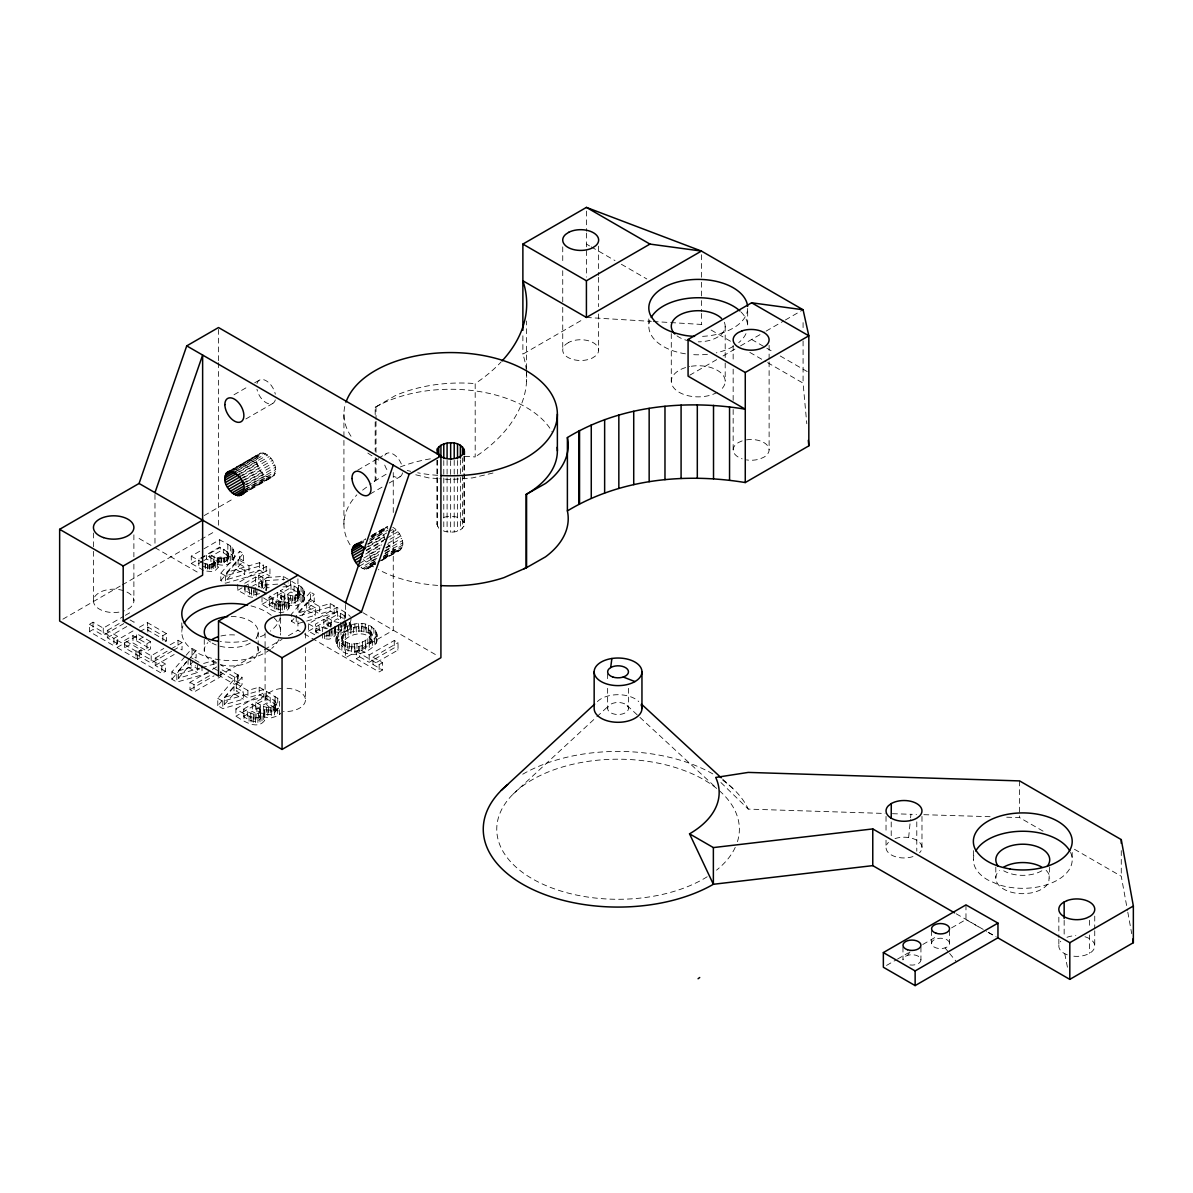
<?xml version="1.0" encoding="UTF-8"?>
<svg xmlns="http://www.w3.org/2000/svg" width="1193" height="1193" viewBox="0 0 1193 1193"><rect width="100%" height="100%" fill="white"/><g stroke="black" fill="none" stroke-linecap="round" stroke-linejoin="round"><path stroke-width="0.75" stroke-dasharray="5 3.75" d="M376.019 459.797L376.019 479.974L369.934 484.641M376.019 452.46L376.019 421.278M464.659 456.427A107.832 62.26 0 0 1 475.187 456.964L475.187 383.594A210.997 121.82 0 0 0 501.015 362.076M526.545 368.712L526.516 321.006M376.764 641.536L375.646 637.509L371.485 634.005C368.324 620.957 344.046 626.653 341.735 638.031C348.997 650.245 375.706 641.909 371.485 626.668C356.796 615.916 321.663 633.975 341.869 651.11C356.588 661.847 391.707 643.847 371.485 626.668M371.56 641.252C368.041 628.323 344.121 634.02 341.735 645.368C349.549 658.059 377.003 648.5 371.59 632.424M270.93 477.409C260.477 477.513 249.829 456.561 262.206 452.818C271.944 453.996 281.816 472.279 270.93 477.409L245.519 492.083M385.235 539.818C382.983 535.403 382.506 526.337 389.291 526.202M203.899 548.84L219.691 539.728C223.747 542.696 238.212 547.214 232.038 554.626C229.503 560.218 217.633 554.775 218.304 558.563L218.155 560.114C215.277 565.05 208.283 565.109 203.571 563.007M205.39 563.663L205.39 571L211.802 571.522L215.635 570.135L218.155 567.45L217.857 556.892M264.205 709.746L264.697 713.086C257.226 723.256 243.476 713.608 235.916 708.836L235.916 716.173C243.476 720.945 257.226 730.593 264.697 720.423L264.846 718.768C258.508 701.827 273.063 715.725 279.55 707.225L279.55 714.562L277.641 715.919L271.273 717.873L264.205 717.082M262.013 596.977L262.013 604.314C269.081 608.773 281.921 617.78 288.9 608.281L289.049 599.408C288.02 595.844 302.008 601.004 303.932 594.114C306.482 587.016 295.73 584.51 291.793 581.349M288.9 608.281L289.049 599.408M322.602 633.17L322.602 638.673L329.014 639.194L332.847 637.808L335.367 635.123L335.531 626.236M908.648 837.561L910.423 819.666M910.587 817.861L910.945 814.282L916.478 814.461M244.774 583.273L255.496 577.084C260.671 578.202 266.039 584.779 258.299 586.956M376.913 558.399L361.032 567.57C371.366 574.191 373.707 557.757 367.727 552.12L382.028 543.874M382.133 559.949C388.292 553.91 405.978 553.015 402.399 540.668C401.057 535.225 397.746 530.065 392.795 527.246M438.741 528.216L436.906 524.249L438.741 520.282M443.781 460.513L443.781 531.124C450.7 533.182 462.332 532.704 464.405 524.249L464.405 456.382M1049.736 867.117L1048.811 882.149A26.962 15.569 0 0 1 1029.753 893.154L1022.774 893.691A26.962 15.569 0 0 1 999.421 870.338M223.315 552.881L223.315 549.212C239.107 558.1 214.114 562.052 209.744 553.492L209.744 557.161L220.243 551.106C223.449 552.613 232.575 557.206 226.476 560.874C219.587 565.139 212.414 558.235 206.598 555.312L201.05 558.518M299.413 591.788C295.491 599.14 285.41 594.487 280.489 590.669L280.489 598.006C294.313 613.56 310.553 591.445 290.988 584.615L280.489 590.669M275.687 711.565L275.225 701.111L266.934 695.594L255.69 702.095L255.69 709.432C262.848 716.844 281.25 717.754 275.822 702.215M336.963 629.755C342.391 631.097 348.505 626.579 345.895 620.449M376.123 643.609L376.764 634.199M336.59 643.594C342.182 631.485 360.167 627.712 371.485 634.005M217.708 564.319C226.73 567.331 238.018 561.799 233.709 550.48M289.049 606.745L288.602 605.075L295.044 605.895L302.783 602.808L304.469 600.049L304.439 591.325M335.531 633.572L335.084 631.902L341.526 632.722L349.266 629.636L350.951 626.877L350.921 618.153M263.25 588.79L266.904 584.853L265.696 580.559L284.724 579.47M214.084 566.064L214.308 560.844L210.893 557.802L210.893 561.471L213.323 563.081L214.084 566.064L208.984 568.509L201.9 565.885M284.814 606.909L285.052 598.021L277.343 592.489L269.022 597.29L269.022 604.627C273.555 607.371 280.161 612.158 284.814 606.909L284.784 593.145M260.671 710.804L260.328 711.61C255.347 717.232 248.263 712.117 243.417 709.179L243.417 716.516C248.263 719.454 255.347 724.569 260.328 718.947L260.581 709.954L252.319 704.034L243.417 709.179M331.296 626.4L330.55 623.417L323.81 619.316L315.489 624.133L315.489 631.47L319.127 633.558L319.127 626.221L315.489 624.133M325.018 636.108L329.447 635.228L331.535 632.186M263.519 597.842C270.229 602.346 282.473 609.921 288.9 600.944M336.59 636.257C341.765 652.332 367.996 648.41 376.123 636.272M907.47 955.429L910.02 951.865M279.55 714.562L280.787 713.101M255.69 702.095C261.192 705.988 270.214 710.745 275.687 704.228M263.474 572.342L225.477 583.213L220.824 580.529L220.824 573.192L239.659 551.255L243.476 553.463L243.476 560.799L238.108 566.869L248.979 573.132L259.492 570.045L263.474 572.342L263.474 565.005L259.492 562.708L248.979 565.795L238.108 559.532L243.476 553.463M220.824 580.529L239.659 558.592L239.659 551.255M208.7 672.971L176.862 682.083L171.881 679.205L171.881 671.868L184.93 656.672M186.108 655.285L192.043 648.381L196.129 650.737L196.129 658.074L192.043 655.718L192.043 648.381M171.881 679.205L187.301 661.235M188.479 659.863L192.043 655.718M217.782 705.704L217.782 698.367L237.959 674.88L238.063 682.277L217.782 705.704L222.778 708.582L263.459 696.951L263.459 689.614L259.179 687.138L247.92 690.464L236.303 683.738L242.045 677.251L220.422 664.769M310.404 592.086L291.554 614.037L291.554 621.374L296.222 624.058L334.219 613.187L334.219 605.85L330.222 603.539L319.709 606.64L308.853 600.362L314.221 594.293L310.404 592.086L310.404 599.423L295.089 617.258M291.554 621.374L293.91 618.63M226.909 572.252L235.931 561.992L244.699 567.048L244.699 574.4L226.909 579.589L226.909 572.252L244.699 567.048M226.909 579.589L235.931 569.329L235.931 561.992M197.441 665.291L197.441 672.628L178.398 678.206L178.398 670.869L186.854 661.25M178.398 678.206L188.062 667.215L188.062 659.878M315.444 607.893L306.676 602.838L297.654 613.098L315.444 607.893L315.444 615.23L304.767 618.347M224.299 697.368L233.977 686.393L243.342 691.806L243.342 699.143L224.299 704.705L224.299 697.368L243.342 691.806M302.157 615.305L306.676 610.175L306.676 602.838M224.299 704.705L233.977 693.729L233.977 686.393M196.129 650.737L190.388 657.239L193.296 658.909M202.02 665.783L202.02 671.286L190.388 664.576L193.833 660.668M334.219 613.187L330.222 610.876L319.709 613.977L308.853 607.699L314.221 601.63L314.221 594.293M263.459 696.951L259.179 694.475L247.92 697.801L236.303 691.075L242.045 684.588L242.045 677.251M374.319 481.331L387.278 473.561M512.99 794.225L595.501 717.992M596.858 716.739L609.026 705.495M375.184 414.642L375.184 407.305L395.315 395.614A107.832 62.26 0 0 1 475.187 383.594M205.136 567.614L205.136 563.946L210.102 564.707L214.084 562.395M269.022 597.29C273.555 600.034 280.161 604.821 284.814 599.557L285.052 598.021M362.612 490.144L368.473 485.745M234.007 394.764L248.308 386.502M254.661 382.834L259.418 380.09M245.862 418.967L272.869 403.383M228.862 471.31L260.641 452.967M232.724 469.222L258.15 454.548M230.443 471.16L262.206 452.818M233.485 469.684L257.315 455.92M232.143 471.474L263.921 453.131M236.154 469.565L256.808 457.635M233.947 472.204L265.711 453.862M237.571 470.624L256.629 459.618M235.752 473.353L267.53 455.01M239.331 471.891L256.808 461.795M237.511 474.859L269.29 456.516M241.433 473.278L257.315 464.107M239.167 476.678L270.93 458.336M242.268 475.619L258.15 466.448M240.643 478.751L272.407 460.409M243.387 477.901L259.269 468.73M241.881 480.988L273.659 462.645M244.759 480.063L260.641 470.892M242.865 483.314L274.644 464.972M246.325 482.017L262.206 472.846M243.536 485.64L275.315 467.298M246.444 484.612L263.921 474.516M243.879 487.892L275.658 469.55M246.653 486.863L265.711 475.858M243.879 489.995L275.658 471.653M245.281 489.637L267.53 476.797M243.536 491.844L275.315 473.502M245.46 491.084L269.29 477.319M204.212 515.57L231.218 499.971M242.865 493.395L274.644 475.053M243.476 493.678L273.659 476.246M62.856 619.182L120.627 585.838M122.238 584.913L199.261 540.444M200.856 539.519L215.307 531.183M526.367 370.531A210.997 121.82 0 0 0 522.877 354.157L583.243 319.292M203.571 570.343L191.268 563.469L191.268 556.132L202.318 549.749M191.268 563.469L199.171 558.92M200.752 557.996L219.691 547.065L232.053 554.805L233.724 559.204M209.744 553.492L220.243 547.438L220.243 551.106M117.525 643.668L107.31 637.778L107.31 630.441L117.525 636.331L117.525 643.668L113.931 645.741L89.445 631.619L89.445 624.282L93.039 622.194L103.254 628.1L123.774 616.259M357.646 470.206L376.705 459.201M378.3 458.276L386.234 453.698M202.437 561.396L198.277 563.797L198.277 560.128L201.9 562.216M203.824 560.591L206.598 558.98L210.893 561.471M89.445 631.619L93.039 629.531L103.254 635.437L123.774 623.596M125.354 615.334L130.082 612.606M107.31 630.441L121.507 622.239M107.31 637.778L130.976 624.103M89.445 624.282L113.931 638.404L117.525 636.331M139.611 656.418L124.639 647.769L124.639 640.432L139.611 649.081L139.611 656.418L136.017 658.491L116.989 647.516L116.989 640.179L133.005 630.933M139.402 627.235L147.41 622.612L166.438 633.602L166.438 640.939L164.037 642.311M370.128 494.021L382.834 486.684M389.186 483.016L400.311 476.589M124.639 640.432L132.975 635.63L146.933 643.683L150.527 641.61L150.527 648.947L146.933 651.02L132.975 642.967L124.639 647.769M139.79 631.679L147.872 627.026L162.845 635.675L166.438 633.602M116.989 647.516L139.402 634.572M150.527 641.61L136.569 633.543L136.569 640.88L147.872 634.363M277.73 584.138L262.967 585.092L258.657 582.602L269.946 576.085L269.946 568.748L266.173 566.556L237.75 582.974L237.75 590.311L249.441 596.754L256.241 597.976M261.461 580.857L261.461 588.194L258.821 586.345L258.657 575.265L269.946 568.748M237.75 590.311L242.492 587.567M244.073 586.658L266.173 573.893L269.946 576.085M116.989 640.179L136.017 651.154L139.611 649.081M165.439 671.331L155.224 665.44L155.224 658.104L165.439 663.994L165.439 671.331L161.845 673.404L137.359 659.282L137.359 651.945L140.953 649.857L151.183 655.762L163.799 648.47M244.774 585.107L244.774 590.61L250.903 587.075M252.439 586.195L255.496 584.421L258.821 586.345M137.359 659.282L140.953 657.194L151.183 663.099L171.688 651.259M170.107 644.831L178.011 640.268L182.052 642.609L182.052 649.946L178.011 647.605L173.268 650.349M155.224 658.104L169.421 649.902M171.002 648.992L182.052 642.609M357.766 543.426L365.699 538.833M372.067 535.165L386.353 526.918M355.961 544.679L365.49 539.176M370.934 536.164L387.725 526.337M357.527 544.545L363.88 540.876M371.828 536.283L387.71 527.112M360.584 543.054L363.761 541.219M371.694 536.626L384.4 529.289M359.242 544.843L363.999 542.099M371.948 537.506L387.829 528.335M369.606 539.266L383.892 531.004M370.561 540.086L388.038 529.99M369.427 541.249L383.728 532.988M155.224 665.44L174.163 654.495M262.013 604.314L290.436 587.91L302.798 595.65L304.469 600.049M367.608 543.978L386.666 532.973M388.262 532.048L394.615 528.38M368.011 544.351L383.892 535.18M364.596 548.243L385.25 536.313M391.602 532.645L396.374 529.901M137.359 651.945L161.845 666.067L165.439 663.994M368.518 546.648L384.4 537.476M269.022 604.627L277.343 599.825L284.068 603.926L285.142 606.148M280.489 598.006L290.988 591.952L297.743 596.112L299.413 599.125M366.251 550.062L385.309 539.057M386.905 538.132L398.015 531.72M366.176 550.823L383.654 540.727M389.962 539.281L399.491 533.778M365.699 554.029L381.596 544.858M368.98 554.357L380.09 547.945M388.038 543.352L400.744 536.015M363.895 558.026L379.777 548.855M369.949 556.684L379.493 551.181M385.846 547.512L401.728 538.341M359.108 563.648L378.181 552.642M386.114 548.049L389.291 546.215L392.795 549.227L398.015 550.778M370.635 559.025L378.569 554.432M384.921 550.763L402.399 540.668M359.242 566.243L378.3 555.237M384.653 551.569L391.006 547.9M689.673 375.243L716.68 359.645M723.033 355.976L738.914 346.805M740.51 345.895L764.489 332.042M766.1 331.117L783.786 320.902M785.397 319.978L803.083 309.762M370.978 561.277L377.331 557.608M385.264 553.015L402.742 542.919M384.862 553.806L392.795 549.227M370.978 563.364L377.331 559.696M383.684 556.027L402.742 545.022M362.836 568.509L375.541 561.172M383.49 556.594L394.615 550.167M370.635 565.214L375.392 562.47M383.341 557.877L402.399 546.871M364.596 569.046L375.72 562.619M383.669 558.026L396.374 550.689M369.949 566.779L376.317 563.111M377.898 562.186L401.728 548.422M366.251 569.121L375.78 563.618M367.727 568.763L375.676 564.17M381.685 560.635L400.744 549.63M220.869 676.506L220.869 669.169L234.454 677.013L238.063 674.94L237.959 682.217L234.454 684.364L220.869 676.506L194.041 692L190 689.673L190 682.321L210.818 670.317M212.414 669.392L218.826 665.694M190 682.321L194.041 684.663L209.819 675.551M190 689.673L214.024 675.805M308.495 623.805L316.026 628.159L316.026 635.496L308.495 631.142L308.495 623.805L336.903 607.401L347.566 613.709L350.339 616.572M218.513 676.073L262.997 650.394M264.578 649.469L282.055 639.388M288.408 635.72L297.937 630.217L302.709 632.961M329.835 626.489L326.971 624.849L326.971 617.512L337.47 611.442L344.225 615.603L345.895 618.615M308.495 631.142L336.903 614.738L343.703 618.66M315.489 631.47L323.81 626.668L328.105 629.143M326.971 624.849L337.47 618.779L340.542 620.554L340.542 613.217M235.916 708.836L266.337 691.269L279.565 699.56L279.565 706.897L266.337 698.606L235.916 716.173M243.417 716.516L252.319 711.371L259.522 715.755L260.671 718.141M255.69 709.432L266.934 702.931L274.166 707.389L275.956 710.625M372.962 657.149L382.506 662.667L382.506 670.004L379.15 671.942L356.289 658.745L356.289 651.408L359.645 649.469L369.189 654.972L394.257 640.507L398.03 642.684L398.03 650.021L372.962 664.486L372.962 657.149L398.03 642.684M356.289 658.745L359.645 656.806L359.719 642.744M359.645 656.806L369.189 662.309L394.257 647.844L398.03 650.021M356.289 651.408L379.15 664.605L382.506 662.667M886.503 965.45L895.913 960.007M897.479 959.112L908.455 952.76M922.8 944.483L937.176 936.192M951.567 927.871L965.972 919.564L981.854 928.736M259.582 593.682L254.02 594.83L244.774 590.61M742.15 440.888L738.422 442.543A17.97 10.379 0 0 0 742.15 458.858M203.615 663.472L213.279 660.639L217.544 663.099M178.398 670.869L195.712 665.798M220.824 573.192L225.477 575.876L263.474 565.005M299.667 615.737L334.219 605.85M171.881 671.868L176.862 674.746L199.857 668.155M201.617 667.662L215.769 663.606M217.782 698.367L222.778 701.245L263.459 689.614M492.977 473.01L472.562 477.901L450.656 479.571L439.695 478.736M443.781 517.374C450.7 515.316 462.332 515.794 464.405 524.249M258.657 575.265L262.967 577.755L283.278 576.428L288.184 579.261M269.156 587.702L265.696 587.91L266.859 590.058M282.995 586.896L288.184 586.598L288.184 582.93M923.844 814.685L991.98 816.758M1006.713 817.205L1019.597 817.593L1045.426 832.505M720.915 782.519L748.265 809.108L885.057 813.462M892.453 813.701L910.945 814.282M586.419 317.457L651.333 321.394M653.197 321.513L701.424 324.436L704.645 326.3M326.196 628.845L319.127 626.221M437.876 478.587L428.734 477.901L413.434 474.232M338.931 622.627L334.398 621.642L326.971 617.512M316.026 628.159L320.783 630.679M586.419 244.088L589.596 245.922M591.176 246.847L615.006 260.596M621.359 264.264L646.785 278.938M751.635 339.468L773.869 352.308M780.222 355.976L807.229 371.575M711.103 330.029L730.474 341.213M749.83 352.397L765.966 361.703M767.591 362.642L803.083 383.132L806.796 423.724M1074.461 849.267L1121.271 876.288L1127.474 910.393M956.16 913.763L986.626 931.36M988.236 932.285L996.259 936.908M988.207 932.404L994.559 936.073M362.821 612.635L437.697 655.867M239.659 558.592L243.476 560.799M283.278 583.765L288.184 586.598M310.404 599.423L314.221 601.63M235.931 569.329L244.699 574.4M306.676 610.175L315.444 615.23M191.268 556.132L198.813 560.486L198.813 567.823M372.962 664.486L382.506 670.004M139.074 538.49L151.794 545.827M154.971 547.662L199.44 573.341M304.29 633.886L361.479 666.902M130.082 619.942L134.138 622.284L134.138 618.615M166.438 640.939L147.41 629.949L147.41 622.612M217.544 670.436L213.279 667.976L213.279 660.639M220.422 672.106L242.045 684.588M194.742 659.759L199.112 662.264M188.062 667.215L197.441 672.628M233.977 693.729L243.342 699.143M136.569 640.88L150.527 648.947M375.184 457.754L378.807 460.125M722.615 779.089L734.799 790.333M627.086 705.495L716.352 787.976M945.05 947.898L948.465 952.059M949.598 953.446L956.443 961.752M387.725 544.262L389.291 546.215M349.266 622.478L350.951 626.877M1064.767 953.714L1067.795 969.104M1127.803 912.183L1131.725 933.716M345.761 624.968L345.895 625.952M1121.271 850.609L1121.271 876.288M1094.742 916.09L1094.742 928.929M1094.742 930.764L1094.742 945.452M1089.433 920.28L1089.433 927.617M1089.433 934.954L1089.433 953.296M1072.194 852.443L1072.194 859.78M1064.156 920.355L1064.156 936.863M1058.847 917.193L1058.847 937.37M1058.847 939.204L1058.847 946.541M1019.597 780.908L1019.597 817.593M995.812 867.117L995.812 878.123M973.354 850.609L973.354 859.78M965.972 904.89L965.972 919.564M949.539 930.57L949.539 943.409A8.992 5.19 0 0 1 936.058 947.898A8.992 5.19 0 0 1 936.058 938.921A8.992 5.19 0 0 1 949.539 943.409M931.569 930.57L931.569 943.409M921.98 816.4L921.98 847.582M920.936 947.078L920.936 959.918M916.791 821.843L916.791 851.191M902.967 947.078L902.967 959.918A8.992 5.19 0 0 1 913.51 954.803A8.992 5.19 0 0 1 920.399 961.692A8.992 5.19 0 0 1 907.47 964.406M891.216 821.962L891.216 836.636M886.026 816.4L886.026 832.908M886.026 840.245L886.026 847.582M803.083 322.602L803.083 329.939M803.083 340.944L803.083 383.132M769.112 345.314L769.112 359.988M769.112 361.822L769.112 449.88M733.158 345.314L733.158 361.822M733.158 369.159L733.158 400.341M733.158 409.512L733.158 449.88M725.195 326.271L725.195 361.121M725.195 362.955L725.195 381.298M701.424 254.735L701.424 280.415M701.424 282.249L701.424 298.757M701.424 300.591L701.424 311.597M701.424 313.431L701.424 324.436M671.286 333.608L671.286 381.298M648.813 318.934L648.813 326.271M628.472 688.331L628.472 708.508A10.424 6.025 0 0 1 612.844 713.712A10.424 6.025 0 0 1 612.844 703.288A10.424 6.025 0 0 1 628.472 708.508M607.64 673.657L607.64 680.994M607.64 688.331L607.64 708.508M598.632 246.116L598.632 275.464M598.632 277.298L598.632 306.646M598.632 313.983L598.632 350.667M586.419 211.072L586.419 231.248M586.419 233.082L586.419 277.104M562.738 246.847L562.738 263.355M562.738 270.692L562.738 305.542M562.738 307.376L562.738 349.564M526.545 370.546L526.545 381.551M522.877 335.8L522.877 354.157M463.928 456.158L463.928 526.307M462.556 457.903L462.556 528.216M460.379 459.931L460.379 529.856M457.53 460.513L457.53 477.021M457.53 477.931L457.53 531.124M454.205 460.379L454.205 531.914M450.656 460.647L450.656 532.182M447.092 460.379L447.092 531.914M437.369 460.259L437.369 526.307M436.906 460.051L436.906 524.249M394.257 640.507L394.257 647.844M393.258 472.532L393.258 513.348M393.258 530.05L393.258 630.217L345.597 657.731L345.597 624.714M379.15 664.605L379.15 671.942M376.6 632.111L376.6 639.448M376.019 406.604L376.019 419.444M375.646 630.172L375.646 637.509M375.184 421.979L375.184 451.327M375.184 458.664L375.184 480.675M374.632 638.359L374.632 645.696M373.916 628.353L373.916 635.69M372.335 640.447L372.335 647.784M371.038 631.052L371.038 638.389M370.934 635.451L370.934 642.788M369.919 629.755L369.919 637.092M369.681 637.017L369.681 644.354M369.263 642.475L369.263 649.812M369.189 654.972L369.189 662.309M368.503 625.236L368.503 632.573M368.234 628.562L368.234 635.914M367.817 638.598L367.817 645.935M366.176 627.593L366.176 634.93M365.684 644.28L365.684 651.617M365.312 624.237L365.312 631.574M365.326 640.209L365.326 647.545M363.94 626.951L363.94 634.288M362.523 641.655L362.523 648.992M362.046 645.607L362.046 652.944M361.956 623.7L361.956 631.037M361.539 626.638L361.539 633.975M358.959 626.653L358.959 633.99M358.437 623.626L358.437 630.963M358.422 646.457L358.422 653.794M356.99 643.459L356.99 650.796M356.289 627.011L356.289 634.348M354.888 623.999L354.888 631.336M354.888 646.83L354.888 654.167M354.396 643.832L354.396 651.169M353.575 627.727L353.575 635.064M351.86 643.862L351.86 651.199M351.473 646.74L351.473 654.077M351.264 624.849L351.264 632.186M350.831 628.8L350.831 636.137M350.399 620.942L350.399 628.279M349.474 643.534L349.474 650.871M349.266 622.299L349.266 629.636M348.058 630.232L348.058 637.569M348.117 646.203L348.117 653.54M347.655 626.176L347.655 633.513M347.461 630.903L347.461 623.566L344.613 624.804L344.613 632.141M347.223 642.878L347.223 650.215M345.642 621.344L345.642 626.847M345.597 604.538L345.597 622.88M345.15 641.894L345.15 649.231M345.06 612.098L345.06 619.435M344.926 620.345L344.926 627.682M344.881 645.219L344.881 652.556M344.225 615.603L344.225 619.271M343.927 414.18L343.927 524.249M344.121 627.965L344.121 635.302M343.688 621.21L343.688 628.547M343.703 633.438L343.703 640.79M343.405 640.671L343.405 648.008M342.421 635.034L342.421 642.371M342.272 639.403L342.272 646.74M342.108 621.985L342.108 629.322M341.78 636.555L341.869 651.11M341.526 625.386L341.526 632.722M340.974 630.038L340.974 637.375M340.587 622.463L340.587 629.8M339.394 642.043L339.394 649.38M338.931 624.461L338.931 629.964M338.708 632.111L338.708 639.448M338.305 625.311L338.305 632.648M337.47 611.442L337.47 618.779M337.679 640.209L337.679 647.545M337.276 634.184L337.276 641.521M336.903 607.401L336.903 614.738M336.739 638.27L336.739 645.607M335.367 627.786L335.367 635.123M335.084 626.4L335.084 631.902M334.92 626.489L334.92 631.992M334.472 629.218L334.472 636.555M332.847 630.471L332.847 637.808M331.266 619.987L331.266 625.49M331.296 628.234L331.296 633.737M330.998 631.336L330.998 638.673M330.55 623.417L330.55 627.086M330.222 603.539L330.222 610.876M329.447 629.725L329.447 635.228M329.014 631.858L329.014 639.194M328.105 621.807L328.105 627.309M326.912 632.022L326.912 639.359M324.63 633.647L324.63 639.15M323.81 619.316L323.81 626.668M322.349 627.95L322.349 631.619M319.709 606.64L319.709 613.977M308.853 600.362L308.853 607.699M305.363 633.08L305.363 640.417M305.363 647.754L305.363 700.962A20.221 11.676 0 0 1 283.427 711.55M303.932 594.114L303.932 601.451M303.857 589.745L303.857 597.082M302.798 588.313L302.783 602.808M301.083 586.867L301.083 594.203M300.994 596.739L300.994 604.076M299.294 590.789L299.16 600.004M298.727 589.76L298.727 597.096M298.578 585.271L298.578 592.608M298.459 593.518L298.459 600.854M297.937 578.844L297.937 613.709M297.937 621.046L297.937 630.217M297.743 588.775L297.743 596.112M297.206 594.368L297.206 601.704M296.222 616.721L296.222 624.058M295.625 595.158L295.625 602.495M295.044 598.558L295.044 605.895M294.06 586.389L294.06 593.726M294.104 595.635L294.104 602.972M292.449 595.784L292.449 603.136M291.823 598.468L291.823 605.805M290.988 584.615L290.988 591.952M290.495 595.59L290.495 602.927M290.436 580.559L290.436 587.91M288.602 597.738L288.602 605.075M288.452 597.827L288.452 605.164M288.005 602.376L288.005 609.712M287.916 594.815L287.916 602.152M286.365 603.628L286.365 610.965M284.516 604.493L284.516 611.83M284.068 596.589L284.068 603.926M283.278 576.428L283.278 580.096M282.965 601.048L282.965 608.385M282.532 605.03L282.532 612.367M281.637 594.964L281.637 602.301M280.847 601.883L280.847 609.22M280.638 632.051L280.638 613.709A49.42 28.543 0 0 0 266.173 593.532M280.43 605.194L280.43 612.531M279.714 602.018L279.714 609.355M278.536 601.928L278.536 609.265M278.163 604.97L278.163 612.307M277.745 698.024L277.745 705.361M277.641 708.582L277.641 715.919M277.343 592.489L277.343 599.825M276.12 604.508L276.12 611.845M275.866 601.123L275.866 608.46M275.061 696.309L275.225 708.448M274.927 705.138L274.927 712.475M274.584 709.91L274.584 717.247M274.301 603.837L274.301 611.174M274.166 700.052L274.166 707.389M273.585 706.047L273.585 713.384M272.645 599.393L272.645 606.73M271.9 706.882L271.9 714.219M271.273 710.536L271.273 717.873M270.214 697.502L270.214 704.839M270.274 707.404L270.274 714.741M269.543 601.332L269.543 608.669M268.5 707.568L268.5 714.905M267.828 710.446L267.828 717.783M266.859 582.721L266.904 590.356M266.934 695.594L266.934 702.931M266.471 585.897L266.471 591.4M266.397 707.345L266.397 714.682M266.173 566.556L266.173 573.893M266.337 691.269L266.337 698.606M265.696 580.559L265.726 590.565M265.085 632.842L265.085 647.516M265.085 649.35L265.085 698.874M264.846 711.431L264.697 720.423M264.369 709.656L264.369 716.993M263.653 706.524L263.653 713.861M263.728 714.622L263.728 721.959M262.967 577.755L262.967 585.092M262.49 582.81L262.49 588.313M262.221 581.796L262.326 587.403M261.983 715.964L261.983 723.301M261.789 584.615L261.789 588.283M260.581 709.954L260.581 717.291M260.283 704.75L260.328 718.947M259.999 716.889L259.999 724.226M259.492 562.708L259.492 570.045M259.522 708.418L259.522 715.755M259.179 687.138L259.179 694.475M258.18 632.051L258.18 644.891M258.18 646.725L258.18 650.394M258.344 713.205L258.344 720.542M257.882 717.455L257.882 724.792M256.942 589.193L256.942 594.696M256.913 706.688L256.913 714.025M256.241 592.474L256.241 596.142M256.063 714.085L256.063 721.422M255.496 577.084L255.496 584.421M255.511 587.538L255.511 594.875M255.63 717.634L255.63 724.971M254.87 714.234L254.87 721.571M254.02 587.493L254.02 594.83M253.826 590.505L253.826 597.842M253.602 714.145L253.602 721.482M253.199 717.396L253.199 724.733M252.319 704.034L252.319 711.371M251.499 590.088L251.499 597.425M251.395 586.837L251.395 594.174M251.022 716.904L251.022 724.24M250.754 713.265L250.754 720.617M249.441 589.417L249.441 596.754M248.979 565.795L248.979 573.132M249.069 716.188L249.069 723.525M248.517 585.435L248.517 592.772M247.92 690.464L247.92 697.801M247.294 711.416L247.294 718.753M245.087 587.195L245.087 594.532M243.983 713.503L243.983 720.84M238.108 559.532L238.108 566.869M237.75 675.119L237.75 682.456M236.303 683.738L236.303 691.075M234.454 677.013L234.454 684.364M233.112 548.899L233.187 560.606M232.053 547.468L232.053 554.805M232.038 554.626L232.038 561.963M230.353 546.021L230.353 553.358M230.249 555.893L230.249 563.23M228.683 554.611L228.683 558.279M228.549 553.627L228.43 559.174M227.848 544.426L227.848 551.762M227.997 552.583L227.997 556.251M227.714 556.341L227.714 560.009M227.401 557.131L227.401 564.468M226.998 551.598L226.998 555.267M226.476 557.206L226.476 560.874M225.477 575.876L225.477 583.213M224.895 557.981L224.895 561.649M224.299 557.713L224.299 565.05M223.374 558.458L223.374 562.127M222.778 701.245L222.778 708.582M221.719 558.622L221.719 562.291M221.078 557.638L221.078 564.975M219.691 539.728L219.691 547.065M219.751 558.413L219.751 562.082M218.513 329.402L218.513 360.868M218.513 362.717L218.513 525.621M218.304 558.563L218.155 567.45M217.186 557.638L217.186 561.306M217.26 561.545L217.26 568.882M215.635 562.798L215.635 570.135M214.412 561.649L214.412 565.318M214.308 560.844L214.308 564.513M214.039 555.983L214.039 559.651M213.771 563.663L213.771 571M213.323 559.413L213.323 563.081M212.235 563.886L212.235 567.555M211.802 564.185L211.802 571.522M210.102 564.707L210.102 568.375M209.685 564.349L209.685 571.686M208.984 564.841L208.984 568.509M207.806 564.766L207.806 568.435M207.418 564.14L207.418 571.477M206.598 555.312L206.598 558.98M204.257 639.388L204.257 650.394M194.041 684.663L194.041 692M190.388 659.073L190.388 664.576M181.798 622.88L181.798 632.051M178.011 640.268L178.011 647.605M176.862 674.746L176.862 682.083M162.845 635.675L162.845 641.178M161.845 666.067L161.845 673.404M154.971 494.469L154.971 543.993M151.183 655.762L151.183 663.099M147.872 627.026L147.872 632.529M146.933 643.683L146.933 651.02M140.953 649.857L140.953 657.194M136.017 651.154L136.017 658.491M133.884 534.822L133.884 556.833M133.884 564.17L133.884 600.869M132.975 635.63L132.975 642.967M113.931 638.404L113.931 645.741M103.254 628.1L103.254 635.437M93.442 532.988L93.442 549.496M93.442 551.33L93.442 600.869M93.039 622.194L93.039 629.531M1070.524 852.399A49.42 28.543 0 0 1 1052.867 882.417A49.42 28.543 0 0 1 998.064 884.49L987.819 879.957A49.42 28.543 0 0 1 975.039 852.399M895.018 838.604A17.97 10.379 0 0 1 916.716 840.245A17.97 10.379 0 0 1 919.564 852.771M912.988 856.574A17.97 10.379 0 0 1 891.29 854.919A17.97 10.379 0 0 1 888.442 842.392M1084.929 936.744A17.97 10.379 0 0 1 1090.148 952.939L1086.584 954.698A17.97 10.379 0 0 1 1073.059 956.145M1067.273 954.803A17.97 10.379 0 0 1 1060.771 941.292M1066.989 937.295A17.97 10.379 0 0 1 1075.832 935.64M1041.832 870.786A26.962 15.569 0 0 1 1003.716 870.786M1046.127 870.338A26.962 15.569 0 0 1 1049.736 878.123M597.365 701.603A23.89 13.794 0 0 1 638.747 701.603M522.743 774.212A134.794 77.828 0 0 1 713.369 774.212M722.794 780.267A134.794 77.828 0 0 1 748.265 809.108M735.246 847.373A121.313 70.044 0 0 1 716.501 870.174M707.195 876.751A121.313 70.044 0 0 1 529.424 877.064A121.313 70.044 0 0 1 541.98 774.689A121.313 70.044 0 0 1 717.918 789.468M719.29 790.646A121.313 70.044 0 0 1 737.334 842.019M745.983 333.652A49.42 28.543 0 0 1 738.735 342.63M733.188 346.447A49.42 28.543 0 0 1 716.292 352.83M707.449 354.306A49.42 28.543 0 0 1 690.866 354.485M685.453 353.829A49.42 28.543 0 0 1 649.902 320.335M741.047 311.999A49.42 28.543 0 0 1 747.668 326.271L747.668 307.928A49.42 28.543 0 0 1 700.082 336.441M375.184 407.305A106.714 61.618 0 0 1 552.15 431.851M437.652 475.336A106.714 61.618 0 0 1 417.699 472.786M410.675 471.31A106.714 61.618 0 0 1 407.231 470.474M371.992 455.83A106.714 61.618 0 0 1 365.983 451.7M351.01 436.265A106.714 61.618 0 0 1 346.149 401.713M526.516 372.365A210.997 121.82 0 0 1 475.187 456.964M400.222 466.97A107.832 62.26 0 0 1 430.449 458.828M437.652 585.405A106.714 61.618 0 0 1 378.27 569.523M373.573 566.869A106.714 61.618 0 0 1 363.224 559.577M350.041 544.798A106.714 61.618 0 0 1 356.871 494.841M724.285 322.244A26.962 15.569 0 0 1 698.248 341.839M689.584 341.019A26.962 15.569 0 0 1 676.163 335.203M691.269 366.266A26.962 15.569 0 0 1 719.633 371.828A26.962 15.569 0 0 1 721.586 389.082M717.306 392.303A26.962 15.569 0 0 1 675.342 389.514A26.962 15.569 0 0 1 689.584 366.564M746.49 439.859A17.97 10.379 0 0 1 766.696 444.691A17.97 10.379 0 0 1 763.848 457.217L760.12 458.858A17.97 10.379 0 0 1 746.49 459.901M257.256 646.367A26.962 15.569 0 0 1 247.637 662.741A26.962 15.569 0 0 1 217.737 663.875M216.246 663.338A26.962 15.569 0 0 1 207.865 642.609M220.899 636.003A26.962 15.569 0 0 1 238.197 635.362M231.218 616.483A26.962 15.569 0 0 1 254.571 639.836M250.276 643.057A26.962 15.569 0 0 1 217.737 645.532M216.246 644.995A26.962 15.569 0 0 1 212.16 643.057M210.564 642.058A26.962 15.569 0 0 1 207.865 639.836M278.953 639.433A49.42 28.543 0 0 1 271.706 648.41M270.423 649.424A49.42 28.543 0 0 1 209.357 657.641A49.42 28.543 0 0 1 183.483 624.655M250.992 605.895A49.42 28.543 0 0 1 271.706 615.677M274.017 617.78A49.42 28.543 0 0 1 280.37 635.019M280.37 616.677A49.42 28.543 0 0 1 270.423 631.082M264.846 634.616A49.42 28.543 0 0 1 255.928 638.419M247.533 640.641A49.42 28.543 0 0 1 220.213 641.521M118.897 612.143A20.221 11.676 0 0 1 93.755 598.841A20.221 11.676 0 0 1 125.265 591.296A20.221 11.676 0 0 1 123.774 610.98M402.563 472.846A13.451 7.769 60 0 1 393.735 476.38M386.875 469.58A13.451 7.769 60 0 1 384.221 463.257M384.817 455.234A13.451 7.769 60 0 1 394.063 454.652A13.451 7.769 60 0 1 402.339 467.03M275.329 399.879A13.451 7.769 60 0 1 266.143 402.712A13.451 7.769 60 0 1 256.957 389.276M256.957 383.594A13.451 7.769 60 0 1 266.143 380.746A13.451 7.769 60 0 1 275.329 394.197M287.036 688.286A20.221 11.676 0 0 1 305.363 700.962M278.282 710.879A20.221 11.676 0 0 1 273.6 709.462L269.722 707.404A20.221 11.676 0 0 1 281.757 688.421M568.673 342.406L565.616 344.464A17.97 10.379 0 0 0 569.001 358.004A17.97 10.379 0 0 0 592.697 357.84L595.754 355.782A17.97 10.379 0 0 0 592.369 342.227A17.97 10.379 0 0 0 568.673 342.406"/><path stroke-width="1.5" d="M224.866 477.961C227.624 461.87 246.847 479.944 243.879 489.995C239.823 504.207 223.076 487.206 224.866 477.961L235.99 471.548M359.242 566.243C352.949 561.128 347.387 547.259 357.766 543.426M610.682 667.558L611.875 658.491M437.369 448.822C436.429 461.244 458.485 461.825 463.928 452.922C464.867 440.5 442.827 439.919 437.369 448.822L437.369 454.324M440.933 445.257L440.918 657.731L282.055 749.443L59.65 621.046L59.65 529.319L139.074 483.463L186.734 345.881L218.513 327.538L440.918 455.95L409.139 474.292L361.479 611.875L282.055 657.731L218.513 621.046L218.513 676.073L123.192 621.046L123.192 566.004L202.631 520.148M154.971 492.634L202.631 355.067L202.631 575.175L123.192 621.046M345.597 602.704L393.258 465.121M698.069 978.752L699.724 977.499M501.314 790.333L594.666 704.109M891.29 803.56L888.442 805.707A17.97 10.379 0 0 0 893.065 819.129A17.97 10.379 0 0 0 916.716 818.234L919.564 816.087A17.97 10.379 0 0 0 914.942 802.665A17.97 10.379 0 0 0 891.29 803.56L891.216 818.294M523.951 568.778L526.113 567.808L526.113 494.439L545.469 483.493A107.832 62.26 0 0 0 567.391 437.563C620.106 405.486 685.289 399.327 745.267 409.184L688.078 376.168L688.078 339.468L751.635 302.783L803.083 309.762L808.824 335.8L808.824 445.869L745.267 482.554C685.289 472.696 620.106 478.855 567.391 510.932A107.832 62.26 0 0 1 545.469 556.877L526.575 567.629L504.013 577.606A106.714 61.618 0 0 1 441.38 585.629M522.877 330.297L522.877 244.088L586.419 207.403L701.424 251.067L803.083 309.762M226.372 472.89L229.548 471.056M225.552 474.262L231.904 470.594M225.03 475.977L232.978 471.399M225.03 480.138L236.154 473.725M225.552 482.449L239.838 474.188M226.372 484.79L240.673 476.529M227.49 487.072L241.791 478.825M522.877 244.088L586.419 280.773L649.961 244.088L701.424 251.067L586.419 317.457L522.877 280.773A210.997 121.82 0 0 1 502.089 360.927M228.862 489.234L243.163 480.988M230.443 491.188L244.729 482.941M232.143 492.858L243.268 486.446M233.947 494.2L243.476 488.698M235.752 495.14L243.7 490.562M237.511 495.662L243.864 491.993M239.167 495.751L243.924 492.992M240.643 495.393L243.819 493.559M218.513 621.046L297.937 575.175M353.471 546.26L358.228 543.501M352.636 547.632L358.989 543.963M352.129 549.347L360.062 544.769M351.95 551.33L361.479 545.827M352.129 553.522L363.239 547.095M352.636 555.819L365.341 548.482M353.471 558.16L363 552.657M354.589 560.456L362.523 555.863M355.961 562.619L360.718 559.86M688.078 339.468L745.267 372.484L808.824 335.8L751.635 302.783M883.357 952.581L965.972 904.89L997.959 923.099L997.959 937.773L915.135 985.597L883.357 967.255L883.357 952.581L915.135 970.923L997.959 923.099M689.539 833.832L713.369 847.582L872.769 828.926L1069.808 942.694L1133.35 906.009L1121.271 839.604L1019.597 780.908L748.265 772.408L715.711 777.448A101.092 58.368 0 0 1 689.539 833.832L713.369 884.281L872.769 865.626L954.564 912.839M997.855 937.832L1069.808 979.378L1133.35 942.694L1133.35 906.009M354.589 545.261L359.242 544.843L364.596 548.243M623.268 677.028L634.944 681.576M586.419 207.403L649.961 244.088M186.734 345.881L409.139 474.292M139.074 483.463L361.479 611.875M59.65 529.319L123.192 566.004M641.446 704.109L721.258 777.836M1132.694 939.1L1133.35 942.694M808.317 440.336L808.824 445.869M1121.271 839.604L1121.271 843.272M1069.808 942.694L1069.808 979.378M1064.156 902.012L1064.156 918.521M915.135 970.923L915.135 985.597M872.769 828.926L872.769 865.626M745.267 372.484L745.267 482.554M729.549 406.843L729.549 480.227M713.518 405.381L713.518 478.751M713.369 847.582L713.369 884.281A134.794 77.828 0 0 1 531.422 888.874A134.794 77.828 0 0 1 507.621 784.621M697.308 404.8L697.308 478.169M681.084 405.113L681.084 478.482M664.978 406.306L664.978 479.675M649.156 408.364L649.156 481.733M641.953 671.823A23.89 13.794 0 0 1 606.104 683.768A23.89 13.794 0 0 1 606.104 659.878A23.89 13.794 0 0 1 641.953 671.823L641.953 708.508M633.722 411.287L633.722 484.656M618.839 415.045L618.839 488.414M604.642 419.578L604.642 492.963M594.159 671.823L594.159 708.508A23.89 13.794 0 0 0 621.18 722.183A23.89 13.794 0 0 0 641.133 704.929M591.266 424.887L591.266 498.256M586.419 280.773L586.419 317.457M579.544 430.539L579.544 503.908M578.799 430.897L578.799 504.266M567.391 437.563L567.391 510.932M557.37 414.18L557.37 450.879M526.575 494.26L526.575 567.629M464.405 450.879L464.405 454.548M463.928 448.822L463.928 454.324M462.556 446.898L462.556 454.235M460.379 445.257L460.379 458.097M457.53 444.005L457.53 458.679M454.205 443.2L454.205 457.873M450.656 442.931L450.656 459.439M447.092 443.2L447.092 457.873M443.781 444.005L443.781 458.679M438.741 446.898L438.741 456.069M282.055 657.731L282.055 749.443M975.77 850.967A49.42 28.543 0 0 1 1022.774 831.253A49.42 28.543 0 0 1 1069.793 850.967M998.347 866.357A26.962 15.569 0 0 1 1022.774 844.212A26.962 15.569 0 0 1 1047.2 866.357M1003.716 867.117A26.962 15.569 0 0 1 1041.832 867.117M651.229 317.457A49.42 28.543 0 0 1 692 297.967A49.42 28.543 0 0 1 739.928 310.941M694.565 336.381A49.42 28.543 0 0 1 685.453 335.487C672.077 333.011 657.492 327.881 650.498 315.31A49.42 28.543 0 0 1 690.523 279.744A49.42 28.543 0 0 1 747.608 306.437M557.191 447.315A106.714 61.618 0 0 1 526.113 494.439M346.149 401.713A106.714 61.618 0 0 1 468.178 353.411A106.714 61.618 0 0 1 556.52 421.934A106.714 61.618 0 0 1 441.38 475.56M674.895 334.055A26.962 15.569 0 0 1 684.767 312.79A26.962 15.569 0 0 1 721.586 318.486M206.792 638.628A26.962 15.569 0 0 1 227.699 616.617M212.16 639.388A26.962 15.569 0 0 1 217.737 636.913M218.423 641.267A49.42 28.543 0 0 1 188.419 599.438A49.42 28.543 0 0 1 266.173 593.532M184.214 623.238A49.42 28.543 0 0 1 247.533 605.105M568.673 232.337L565.616 234.395A17.97 10.379 0 0 0 569.001 247.935A17.97 10.379 0 0 0 592.697 247.771L595.754 245.713A17.97 10.379 0 0 0 592.369 232.173A17.97 10.379 0 0 0 568.673 232.337M1066.989 900.611L1063.425 902.37A17.97 10.379 0 0 0 1063.127 916.06A17.97 10.379 0 0 0 1086.584 918.014L1090.148 916.254A17.97 10.379 0 0 0 1090.447 902.564A17.97 10.379 0 0 0 1066.989 900.611M742.15 330.834L738.422 332.474A17.97 10.379 0 0 0 736.871 346.134A17.97 10.379 0 0 0 760.12 348.803L763.848 347.148A17.97 10.379 0 0 0 765.399 333.503A17.97 10.379 0 0 0 742.15 330.834M1009.979 868.996C996.602 866.55 982.018 861.435 975.039 848.82A49.42 28.543 0 0 1 1018.464 813.015A49.42 28.543 0 0 1 1072.015 843.928A49.42 28.543 0 0 1 1009.979 868.996M273.6 636.093L269.722 634.035A20.221 11.676 0 0 1 280.027 615.26A20.221 11.676 0 0 1 305.14 628.592A20.221 11.676 0 0 1 273.6 636.093M612.844 677.028A10.424 6.025 0 0 0 628.472 671.823A10.424 6.025 0 0 0 612.844 666.604A10.424 6.025 0 0 0 612.844 677.028M936.058 933.224A8.992 5.19 0 0 0 949.539 928.736A8.992 5.19 0 0 0 936.058 924.247A8.992 5.19 0 0 0 936.058 933.224M907.47 949.732A8.992 5.19 0 0 0 920.936 945.244A8.992 5.19 0 0 0 907.47 940.755A8.992 5.19 0 0 0 907.47 949.732M103.552 537.596A20.221 11.676 0 0 0 133.884 527.485A20.221 11.676 0 0 0 103.552 517.374A20.221 11.676 0 0 0 103.552 537.596M224.866 404.591A13.451 7.769 60 0 0 239.122 422.337A13.451 7.769 60 0 0 239.122 403.309A13.451 7.769 60 0 0 224.866 404.591M352.01 478.527A13.451 7.769 60 0 0 366.639 495.691A13.451 7.769 60 0 0 365.863 476.246A13.451 7.769 60 0 0 352.01 478.527"/></g></svg>
